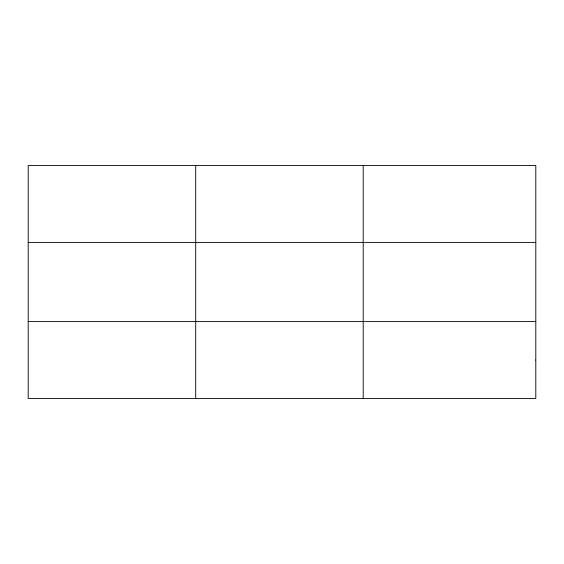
<?xml version="1.0" encoding="UTF-8"?>
<svg xmlns="http://www.w3.org/2000/svg" width="564" height="564" viewBox="0 0 564 564"><rect width="100%" height="100%" fill="white"/><g stroke="black" fill="none" stroke-linecap="round" stroke-linejoin="round"><path stroke-width="0.85" d="M195.708 398.459L195.708 165.541M363.216 398.459L363.216 165.541M28.2 242.4L535.8 242.4M28.2 321.6L535.8 321.6M535.8 360.029L535.8 398.459L28.2 398.459L28.2 165.541L535.8 165.541L535.8 360.029"/></g></svg>
